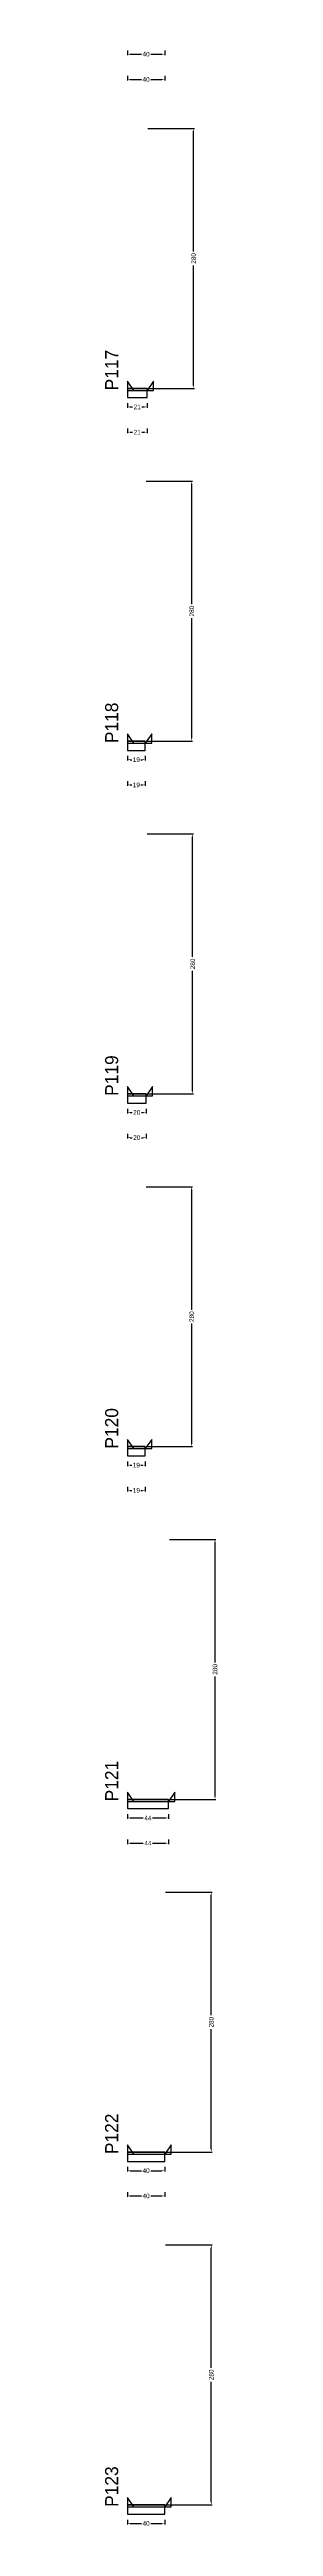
# Model space of a CAD drawing. Header units: centimetres. Extents: x -10500 to 4121, y -45226 to 295.
# Drawn here: x 3976 to 4097, y -28141 to -25473 of the extents above; entities that cross this region are included whole.
import ezdxf

# ---------------------------------------------------------------- set-up
doc = ezdxf.new("R2010")
doc.units = ezdxf.units.CM
for name, color, linetype in [('NOMENCLATURA', 7, 'Continuous'), ('SARR_2.2x10', 60, 'Continuous'), ('SARR_2.2x7', 40, 'Continuous')]:
    doc.layers.add(name, color=color, linetype=linetype)
doc.dimstyles.new('PAINEL-NOVA', dxfattribs={"dimtxt": 5, "dimasz": 3, "dimexe": 1, "dimexo": 1, "dimgap": 1, "dimtad": 1, "dimcen": 2.5, "dimazin": 3, "dimtfac": 1, "dimtmove": 0, "dimatfit": 3})

# ---------------------------------------------------------------- blocks, each defined once
blk = doc.blocks.new('_CLOSEDFILLED')
at = {"color": 0, "linetype": 'BYBLOCK'}
blk.add_solid([(-1, 0.16), (0, 0), (-1, -0.16)], dxfattribs=at)
blk = doc.blocks.new('*D1763')
for p, q in [((4000, -25473.8), (4000, -25478.8)), ((4003, -25477.8), (4015, -25477.8)), ((4025, -25477.8), (4037, -25477.8)), ((4040, -25473.8), (4040, -25478.8))]:
    blk.add_line(p, q)
at = {"layer": 'Defpoints'}
for p in [(4000, -25472.8), (4000, -25477.8), (4040, -25472.8)]:
    blk.add_point(p, dxfattribs=at)
at = {"layer": 'SARR_2.2x10', "xscale": 3, "yscale": 3, "rotation": 180}
blk.add_blockref('_CLOSEDFILLED', (4000, -25477.8), dxfattribs=at)
at = {"layer": 'SARR_2.2x10', "xscale": 3, "yscale": 3}
blk.add_blockref('_CLOSEDFILLED', (4040, -25477.8), dxfattribs=at)
at = {"layer": 'SARR_2.2x10', "insert": (4020, -25477.8), "char_height": 5, "attachment_point": 5}
blk.add_mtext('40', dxfattribs=at)
blk = doc.blocks.new('*D1768')
for p, q in [((4000, -25501), (4000, -25506)), ((4003, -25505), (4015, -25505)), ((4025, -25505), (4037, -25505)), ((4040, -25501), (4040, -25506))]:
    blk.add_line(p, q)
at = {"layer": 'Defpoints'}
for p in [(4000, -25500), (4000, -25505), (4040, -25500)]:
    blk.add_point(p, dxfattribs=at)
at = {"layer": 'SARR_2.2x10', "xscale": 3, "yscale": 3, "rotation": 180}
blk.add_blockref('_CLOSEDFILLED', (4000, -25505), dxfattribs=at)
at = {"layer": 'SARR_2.2x10', "xscale": 3, "yscale": 3}
blk.add_blockref('_CLOSEDFILLED', (4040, -25505), dxfattribs=at)
at = {"layer": 'SARR_2.2x10', "insert": (4020, -25505), "char_height": 5, "attachment_point": 5}
blk.add_mtext('40', dxfattribs=at)
blk = doc.blocks.new('*D1789')
for p, q in [((4000, -25853.8), (4000, -25858.8)), ((4021, -25853.8), (4021, -25858.8)), ((4003, -25857.8), (4005.5, -25857.8)), ((4015.5, -25857.8), (4018, -25857.8))]:
    blk.add_line(p, q)
at = {"layer": 'Defpoints'}
for p in [(4000, -25852.8), (4021, -25852.8), (4000, -25857.8)]:
    blk.add_point(p, dxfattribs=at)
at = {"layer": 'SARR_2.2x10', "xscale": 3, "yscale": 3, "rotation": 180}
blk.add_blockref('_CLOSEDFILLED', (4000, -25857.8), dxfattribs=at)
at = {"layer": 'SARR_2.2x10', "xscale": 3, "yscale": 3}
blk.add_blockref('_CLOSEDFILLED', (4021, -25857.8), dxfattribs=at)
at = {"layer": 'SARR_2.2x10', "insert": (4010.5, -25857.8), "char_height": 5, "attachment_point": 5}
blk.add_mtext('21', dxfattribs=at)
blk = doc.blocks.new('*D1790')
for p, q in [((4022, -25557.8), (4072, -25557.8)), ((4071, -25690.3), (4071, -25560.8)), ((4071, -25834.8), (4071, -25705.3)), ((4022, -25837.8), (4072, -25837.8))]:
    blk.add_line(p, q)
at = {"layer": 'Defpoints'}
for p in [(4021, -25557.8), (4021, -25837.8), (4071, -25837.8)]:
    blk.add_point(p, dxfattribs=at)
at = {"layer": 'SARR_2.2x10', "xscale": 3, "yscale": 3}
for p, rotation in [((4071, -25557.8), 90), ((4071, -25837.8), 270)]:
    blk.add_blockref('_CLOSEDFILLED', p, dxfattribs=dict(at, rotation=rotation))
at = {"layer": 'SARR_2.2x10', "insert": (4071, -25697.8), "char_height": 5, "attachment_point": 5, "rotation": 90}
blk.add_mtext('280', dxfattribs=at)
blk = doc.blocks.new('*D1791')
for p, q in [((4022, -25557.8), (4072, -25557.8)), ((4071, -25690.3), (4071, -25560.8)), ((4071, -25834.8), (4071, -25705.3)), ((4022, -25837.8), (4072, -25837.8))]:
    blk.add_line(p, q)
at = {"layer": 'Defpoints'}
for p in [(4021, -25557.8), (4021, -25837.8), (4071, -25837.8)]:
    blk.add_point(p, dxfattribs=at)
at = {"layer": 'SARR_2.2x10', "xscale": 3, "yscale": 3}
for p, rotation in [((4071, -25557.8), 90), ((4071, -25837.8), 270)]:
    blk.add_blockref('_CLOSEDFILLED', p, dxfattribs=dict(at, rotation=rotation))
at = {"layer": 'SARR_2.2x10', "insert": (4071, -25697.8), "char_height": 5, "attachment_point": 5, "rotation": 90}
blk.add_mtext('280', dxfattribs=at)
blk = doc.blocks.new('*D1792')
for p, q in [((4022, -25557.8), (4072, -25557.8)), ((4071, -25690.3), (4071, -25560.8)), ((4071, -25834.8), (4071, -25705.3)), ((4022, -25837.8), (4072, -25837.8))]:
    blk.add_line(p, q)
at = {"layer": 'Defpoints'}
for p in [(4021, -25557.8), (4021, -25837.8), (4071, -25837.8)]:
    blk.add_point(p, dxfattribs=at)
at = {"layer": 'SARR_2.2x10', "xscale": 3, "yscale": 3}
for p, rotation in [((4071, -25557.8), 90), ((4071, -25837.8), 270)]:
    blk.add_blockref('_CLOSEDFILLED', p, dxfattribs=dict(at, rotation=rotation))
at = {"layer": 'SARR_2.2x10', "insert": (4071, -25697.8), "char_height": 5, "attachment_point": 5, "rotation": 90}
blk.add_mtext('280', dxfattribs=at)
blk = doc.blocks.new('*D1793')
for p, q in [((4022, -25557.8), (4072, -25557.8)), ((4071, -25690.3), (4071, -25560.8)), ((4071, -25834.8), (4071, -25705.3)), ((4022, -25837.8), (4072, -25837.8))]:
    blk.add_line(p, q)
at = {"layer": 'Defpoints'}
for p in [(4021, -25557.8), (4021, -25837.8), (4071, -25837.8)]:
    blk.add_point(p, dxfattribs=at)
at = {"layer": 'SARR_2.2x10', "xscale": 3, "yscale": 3}
for p, rotation in [((4071, -25557.8), 90), ((4071, -25837.8), 270)]:
    blk.add_blockref('_CLOSEDFILLED', p, dxfattribs=dict(at, rotation=rotation))
at = {"layer": 'SARR_2.2x10', "insert": (4071, -25697.8), "char_height": 5, "attachment_point": 5, "rotation": 90}
blk.add_mtext('280', dxfattribs=at)
blk = doc.blocks.new('*D1794')
for p, q in [((4000, -25881), (4000, -25886)), ((4021, -25881), (4021, -25886)), ((4003, -25885), (4005.5, -25885)), ((4015.5, -25885), (4018, -25885))]:
    blk.add_line(p, q)
at = {"layer": 'Defpoints'}
for p in [(4000, -25880), (4021, -25880), (4000, -25885)]:
    blk.add_point(p, dxfattribs=at)
at = {"layer": 'SARR_2.2x10', "xscale": 3, "yscale": 3, "rotation": 180}
blk.add_blockref('_CLOSEDFILLED', (4000, -25885), dxfattribs=at)
at = {"layer": 'SARR_2.2x10', "xscale": 3, "yscale": 3}
blk.add_blockref('_CLOSEDFILLED', (4021, -25885), dxfattribs=at)
at = {"layer": 'SARR_2.2x10', "insert": (4010.5, -25885), "char_height": 5, "attachment_point": 5}
blk.add_mtext('21', dxfattribs=at)
blk = doc.blocks.new('GRA-E')
at = {"layer": 'SARR_2.2x7'}
blk.add_lwpolyline([(0, 0), (7, 0), (0, 10)], close=True, dxfattribs=at)
blk = doc.blocks.new('GRA-D')
at = {"layer": 'SARR_2.2x7'}
blk.add_lwpolyline([(0, 0), (7, 0), (7, 10)], close=True, dxfattribs=at)
blk = doc.blocks.new('*D1815')
for p, q in [((4000, -26233.8), (4000, -26238.8)), ((4003, -26237.8), (4004.5, -26237.8)), ((4014.5, -26237.8), (4016, -26237.8)), ((4019, -26233.8), (4019, -26238.8))]:
    blk.add_line(p, q)
at = {"layer": 'Defpoints'}
for p in [(4000, -26232.8), (4000, -26237.8), (4019, -26232.8)]:
    blk.add_point(p, dxfattribs=at)
at = {"layer": 'SARR_2.2x10', "xscale": 3, "yscale": 3, "rotation": 180}
blk.add_blockref('_CLOSEDFILLED', (4000, -26237.8), dxfattribs=at)
at = {"layer": 'SARR_2.2x10', "xscale": 3, "yscale": 3}
blk.add_blockref('_CLOSEDFILLED', (4019, -26237.8), dxfattribs=at)
at = {"layer": 'SARR_2.2x10', "insert": (4009.5, -26237.8), "char_height": 5, "attachment_point": 5}
blk.add_mtext('19', dxfattribs=at)
blk = doc.blocks.new('*D1816')
for p, q in [((4020, -25937.8), (4070, -25937.8)), ((4069, -26070.3), (4069, -25940.8)), ((4069, -26214.8), (4069, -26085.3)), ((4020, -26217.8), (4070, -26217.8))]:
    blk.add_line(p, q)
at = {"layer": 'Defpoints'}
for p in [(4019, -25937.8), (4019, -26217.8), (4069, -26217.8)]:
    blk.add_point(p, dxfattribs=at)
at = {"layer": 'SARR_2.2x10', "xscale": 3, "yscale": 3}
for p, rotation in [((4069, -25937.8), 90), ((4069, -26217.8), 270)]:
    blk.add_blockref('_CLOSEDFILLED', p, dxfattribs=dict(at, rotation=rotation))
at = {"layer": 'SARR_2.2x10', "insert": (4069, -26077.8), "char_height": 5, "attachment_point": 5, "rotation": 90}
blk.add_mtext('280', dxfattribs=at)
blk = doc.blocks.new('*D1817')
for p, q in [((4020, -25937.8), (4070, -25937.8)), ((4069, -26070.3), (4069, -25940.8)), ((4069, -26214.8), (4069, -26085.3)), ((4020, -26217.8), (4070, -26217.8))]:
    blk.add_line(p, q)
at = {"layer": 'Defpoints'}
for p in [(4019, -25937.8), (4019, -26217.8), (4069, -26217.8)]:
    blk.add_point(p, dxfattribs=at)
at = {"layer": 'SARR_2.2x10', "xscale": 3, "yscale": 3}
for p, rotation in [((4069, -25937.8), 90), ((4069, -26217.8), 270)]:
    blk.add_blockref('_CLOSEDFILLED', p, dxfattribs=dict(at, rotation=rotation))
at = {"layer": 'SARR_2.2x10', "insert": (4069, -26077.8), "char_height": 5, "attachment_point": 5, "rotation": 90}
blk.add_mtext('280', dxfattribs=at)
blk = doc.blocks.new('*D1818')
for p, q in [((4020, -25937.8), (4070, -25937.8)), ((4069, -26070.3), (4069, -25940.8)), ((4069, -26214.8), (4069, -26085.3)), ((4020, -26217.8), (4070, -26217.8))]:
    blk.add_line(p, q)
at = {"layer": 'Defpoints'}
for p in [(4019, -25937.8), (4019, -26217.8), (4069, -26217.8)]:
    blk.add_point(p, dxfattribs=at)
at = {"layer": 'SARR_2.2x10', "xscale": 3, "yscale": 3}
for p, rotation in [((4069, -25937.8), 90), ((4069, -26217.8), 270)]:
    blk.add_blockref('_CLOSEDFILLED', p, dxfattribs=dict(at, rotation=rotation))
at = {"layer": 'SARR_2.2x10', "insert": (4069, -26077.8), "char_height": 5, "attachment_point": 5, "rotation": 90}
blk.add_mtext('280', dxfattribs=at)
blk = doc.blocks.new('*D1819')
for p, q in [((4020, -25937.8), (4070, -25937.8)), ((4069, -26070.3), (4069, -25940.8)), ((4069, -26214.8), (4069, -26085.3)), ((4020, -26217.8), (4070, -26217.8))]:
    blk.add_line(p, q)
at = {"layer": 'Defpoints'}
for p in [(4019, -25937.8), (4019, -26217.8), (4069, -26217.8)]:
    blk.add_point(p, dxfattribs=at)
at = {"layer": 'SARR_2.2x10', "xscale": 3, "yscale": 3}
for p, rotation in [((4069, -25937.8), 90), ((4069, -26217.8), 270)]:
    blk.add_blockref('_CLOSEDFILLED', p, dxfattribs=dict(at, rotation=rotation))
at = {"layer": 'SARR_2.2x10', "insert": (4069, -26077.8), "char_height": 5, "attachment_point": 5, "rotation": 90}
blk.add_mtext('280', dxfattribs=at)
blk = doc.blocks.new('*D1820')
for p, q in [((4000, -26261), (4000, -26266)), ((4003, -26265), (4004.5, -26265)), ((4014.5, -26265), (4016, -26265)), ((4019, -26261), (4019, -26266))]:
    blk.add_line(p, q)
at = {"layer": 'Defpoints'}
for p in [(4000, -26260), (4000, -26265), (4019, -26260)]:
    blk.add_point(p, dxfattribs=at)
at = {"layer": 'SARR_2.2x10', "xscale": 3, "yscale": 3, "rotation": 180}
blk.add_blockref('_CLOSEDFILLED', (4000, -26265), dxfattribs=at)
at = {"layer": 'SARR_2.2x10', "xscale": 3, "yscale": 3}
blk.add_blockref('_CLOSEDFILLED', (4019, -26265), dxfattribs=at)
at = {"layer": 'SARR_2.2x10', "insert": (4009.5, -26265), "char_height": 5, "attachment_point": 5}
blk.add_mtext('19', dxfattribs=at)
blk = doc.blocks.new('*D1841')
for p, q in [((4000, -26613.8), (4000, -26618.8)), ((4003, -26617.8), (4005, -26617.8)), ((4015, -26617.8), (4017, -26617.8)), ((4020, -26613.8), (4020, -26618.8))]:
    blk.add_line(p, q)
at = {"layer": 'Defpoints'}
for p in [(4000, -26612.8), (4000, -26617.8), (4020, -26612.8)]:
    blk.add_point(p, dxfattribs=at)
at = {"layer": 'SARR_2.2x10', "xscale": 3, "yscale": 3, "rotation": 180}
blk.add_blockref('_CLOSEDFILLED', (4000, -26617.8), dxfattribs=at)
at = {"layer": 'SARR_2.2x10', "xscale": 3, "yscale": 3}
blk.add_blockref('_CLOSEDFILLED', (4020, -26617.8), dxfattribs=at)
at = {"layer": 'SARR_2.2x10', "insert": (4010, -26617.8), "char_height": 5, "attachment_point": 5}
blk.add_mtext('20', dxfattribs=at)
blk = doc.blocks.new('*D1842')
for p, q in [((4021, -26317.8), (4071, -26317.8)), ((4070, -26450.3), (4070, -26320.8)), ((4070, -26594.8), (4070, -26465.3)), ((4021, -26597.8), (4071, -26597.8))]:
    blk.add_line(p, q)
at = {"layer": 'Defpoints'}
for p in [(4020, -26317.8), (4020, -26597.8), (4070, -26597.8)]:
    blk.add_point(p, dxfattribs=at)
at = {"layer": 'SARR_2.2x10', "xscale": 3, "yscale": 3}
for p, rotation in [((4070, -26317.8), 90), ((4070, -26597.8), 270)]:
    blk.add_blockref('_CLOSEDFILLED', p, dxfattribs=dict(at, rotation=rotation))
at = {"layer": 'SARR_2.2x10', "insert": (4070, -26457.8), "char_height": 5, "attachment_point": 5, "rotation": 90}
blk.add_mtext('280', dxfattribs=at)
blk = doc.blocks.new('*D1843')
for p, q in [((4021, -26317.8), (4071, -26317.8)), ((4070, -26450.3), (4070, -26320.8)), ((4070, -26594.8), (4070, -26465.3)), ((4021, -26597.8), (4071, -26597.8))]:
    blk.add_line(p, q)
at = {"layer": 'Defpoints'}
for p in [(4020, -26317.8), (4020, -26597.8), (4070, -26597.8)]:
    blk.add_point(p, dxfattribs=at)
at = {"layer": 'SARR_2.2x10', "xscale": 3, "yscale": 3}
for p, rotation in [((4070, -26317.8), 90), ((4070, -26597.8), 270)]:
    blk.add_blockref('_CLOSEDFILLED', p, dxfattribs=dict(at, rotation=rotation))
at = {"layer": 'SARR_2.2x10', "insert": (4070, -26457.8), "char_height": 5, "attachment_point": 5, "rotation": 90}
blk.add_mtext('280', dxfattribs=at)
blk = doc.blocks.new('*D1844')
for p, q in [((4021, -26317.8), (4071, -26317.8)), ((4070, -26450.3), (4070, -26320.8)), ((4070, -26594.8), (4070, -26465.3)), ((4021, -26597.8), (4071, -26597.8))]:
    blk.add_line(p, q)
at = {"layer": 'Defpoints'}
for p in [(4020, -26317.8), (4020, -26597.8), (4070, -26597.8)]:
    blk.add_point(p, dxfattribs=at)
at = {"layer": 'SARR_2.2x10', "xscale": 3, "yscale": 3}
for p, rotation in [((4070, -26317.8), 90), ((4070, -26597.8), 270)]:
    blk.add_blockref('_CLOSEDFILLED', p, dxfattribs=dict(at, rotation=rotation))
at = {"layer": 'SARR_2.2x10', "insert": (4070, -26457.8), "char_height": 5, "attachment_point": 5, "rotation": 90}
blk.add_mtext('280', dxfattribs=at)
blk = doc.blocks.new('*D1845')
for p, q in [((4021, -26317.8), (4071, -26317.8)), ((4070, -26450.3), (4070, -26320.8)), ((4070, -26594.8), (4070, -26465.3)), ((4021, -26597.8), (4071, -26597.8))]:
    blk.add_line(p, q)
at = {"layer": 'Defpoints'}
for p in [(4020, -26317.8), (4020, -26597.8), (4070, -26597.8)]:
    blk.add_point(p, dxfattribs=at)
at = {"layer": 'SARR_2.2x10', "xscale": 3, "yscale": 3}
for p, rotation in [((4070, -26317.8), 90), ((4070, -26597.8), 270)]:
    blk.add_blockref('_CLOSEDFILLED', p, dxfattribs=dict(at, rotation=rotation))
at = {"layer": 'SARR_2.2x10', "insert": (4070, -26457.8), "char_height": 5, "attachment_point": 5, "rotation": 90}
blk.add_mtext('280', dxfattribs=at)
blk = doc.blocks.new('*D1846')
for p, q in [((4000, -26641), (4000, -26646)), ((4003, -26645), (4005, -26645)), ((4015, -26645), (4017, -26645)), ((4020, -26641), (4020, -26646))]:
    blk.add_line(p, q)
at = {"layer": 'Defpoints'}
for p in [(4000, -26640), (4000, -26645), (4020, -26640)]:
    blk.add_point(p, dxfattribs=at)
at = {"layer": 'SARR_2.2x10', "xscale": 3, "yscale": 3, "rotation": 180}
blk.add_blockref('_CLOSEDFILLED', (4000, -26645), dxfattribs=at)
at = {"layer": 'SARR_2.2x10', "xscale": 3, "yscale": 3}
blk.add_blockref('_CLOSEDFILLED', (4020, -26645), dxfattribs=at)
at = {"layer": 'SARR_2.2x10', "insert": (4010, -26645), "char_height": 5, "attachment_point": 5}
blk.add_mtext('20', dxfattribs=at)
blk = doc.blocks.new('*D1867')
for p, q in [((4000, -26993.8), (4000, -26998.8)), ((4003, -26997.8), (4004.5, -26997.8)), ((4014.5, -26997.8), (4016, -26997.8)), ((4019, -26993.8), (4019, -26998.8))]:
    blk.add_line(p, q)
at = {"layer": 'Defpoints'}
for p in [(4000, -26992.8), (4000, -26997.8), (4019, -26992.8)]:
    blk.add_point(p, dxfattribs=at)
at = {"layer": 'SARR_2.2x10', "xscale": 3, "yscale": 3, "rotation": 180}
blk.add_blockref('_CLOSEDFILLED', (4000, -26997.8), dxfattribs=at)
at = {"layer": 'SARR_2.2x10', "xscale": 3, "yscale": 3}
blk.add_blockref('_CLOSEDFILLED', (4019, -26997.8), dxfattribs=at)
at = {"layer": 'SARR_2.2x10', "insert": (4009.5, -26997.8), "char_height": 5, "attachment_point": 5}
blk.add_mtext('19', dxfattribs=at)
blk = doc.blocks.new('*D1868')
for p, q in [((4020, -26697.8), (4070, -26697.8)), ((4069, -26830.3), (4069, -26700.8)), ((4069, -26974.8), (4069, -26845.3)), ((4020, -26977.8), (4070, -26977.8))]:
    blk.add_line(p, q)
at = {"layer": 'Defpoints'}
for p in [(4019, -26697.8), (4019, -26977.8), (4069, -26977.8)]:
    blk.add_point(p, dxfattribs=at)
at = {"layer": 'SARR_2.2x10', "xscale": 3, "yscale": 3}
for p, rotation in [((4069, -26697.8), 90), ((4069, -26977.8), 270)]:
    blk.add_blockref('_CLOSEDFILLED', p, dxfattribs=dict(at, rotation=rotation))
at = {"layer": 'SARR_2.2x10', "insert": (4069, -26837.8), "char_height": 5, "attachment_point": 5, "rotation": 90}
blk.add_mtext('280', dxfattribs=at)
blk = doc.blocks.new('*D1869')
for p, q in [((4020, -26697.8), (4070, -26697.8)), ((4069, -26830.3), (4069, -26700.8)), ((4069, -26974.8), (4069, -26845.3)), ((4020, -26977.8), (4070, -26977.8))]:
    blk.add_line(p, q)
at = {"layer": 'Defpoints'}
for p in [(4019, -26697.8), (4019, -26977.8), (4069, -26977.8)]:
    blk.add_point(p, dxfattribs=at)
at = {"layer": 'SARR_2.2x10', "xscale": 3, "yscale": 3}
for p, rotation in [((4069, -26697.8), 90), ((4069, -26977.8), 270)]:
    blk.add_blockref('_CLOSEDFILLED', p, dxfattribs=dict(at, rotation=rotation))
at = {"layer": 'SARR_2.2x10', "insert": (4069, -26837.8), "char_height": 5, "attachment_point": 5, "rotation": 90}
blk.add_mtext('280', dxfattribs=at)
blk = doc.blocks.new('*D1870')
for p, q in [((4020, -26697.8), (4070, -26697.8)), ((4069, -26830.3), (4069, -26700.8)), ((4069, -26974.8), (4069, -26845.3)), ((4020, -26977.8), (4070, -26977.8))]:
    blk.add_line(p, q)
at = {"layer": 'Defpoints'}
for p in [(4019, -26697.8), (4019, -26977.8), (4069, -26977.8)]:
    blk.add_point(p, dxfattribs=at)
at = {"layer": 'SARR_2.2x10', "xscale": 3, "yscale": 3}
for p, rotation in [((4069, -26697.8), 90), ((4069, -26977.8), 270)]:
    blk.add_blockref('_CLOSEDFILLED', p, dxfattribs=dict(at, rotation=rotation))
at = {"layer": 'SARR_2.2x10', "insert": (4069, -26837.8), "char_height": 5, "attachment_point": 5, "rotation": 90}
blk.add_mtext('280', dxfattribs=at)
blk = doc.blocks.new('*D1871')
for p, q in [((4020, -26697.8), (4070, -26697.8)), ((4069, -26830.3), (4069, -26700.8)), ((4069, -26974.8), (4069, -26845.3)), ((4020, -26977.8), (4070, -26977.8))]:
    blk.add_line(p, q)
at = {"layer": 'Defpoints'}
for p in [(4019, -26697.8), (4019, -26977.8), (4069, -26977.8)]:
    blk.add_point(p, dxfattribs=at)
at = {"layer": 'SARR_2.2x10', "xscale": 3, "yscale": 3}
for p, rotation in [((4069, -26697.8), 90), ((4069, -26977.8), 270)]:
    blk.add_blockref('_CLOSEDFILLED', p, dxfattribs=dict(at, rotation=rotation))
at = {"layer": 'SARR_2.2x10', "insert": (4069, -26837.8), "char_height": 5, "attachment_point": 5, "rotation": 90}
blk.add_mtext('280', dxfattribs=at)
blk = doc.blocks.new('*D1872')
for p, q in [((4000, -27021), (4000, -27026)), ((4003, -27025), (4004.5, -27025)), ((4014.5, -27025), (4016, -27025)), ((4019, -27021), (4019, -27026))]:
    blk.add_line(p, q)
at = {"layer": 'Defpoints'}
for p in [(4000, -27020), (4000, -27025), (4019, -27020)]:
    blk.add_point(p, dxfattribs=at)
at = {"layer": 'SARR_2.2x10', "xscale": 3, "yscale": 3, "rotation": 180}
blk.add_blockref('_CLOSEDFILLED', (4000, -27025), dxfattribs=at)
at = {"layer": 'SARR_2.2x10', "xscale": 3, "yscale": 3}
blk.add_blockref('_CLOSEDFILLED', (4019, -27025), dxfattribs=at)
at = {"layer": 'SARR_2.2x10', "insert": (4009.5, -27025), "char_height": 5, "attachment_point": 5}
blk.add_mtext('19', dxfattribs=at)
blk = doc.blocks.new('*D1893')
for p, q in [((4000, -27373.8), (4000, -27378.8)), ((4044, -27373.8), (4044, -27378.8)), ((4003, -27377.8), (4017, -27377.8)), ((4027, -27377.8), (4041, -27377.8))]:
    blk.add_line(p, q)
at = {"layer": 'Defpoints'}
for p in [(4000, -27372.8), (4044, -27372.8), (4000, -27377.8)]:
    blk.add_point(p, dxfattribs=at)
at = {"layer": 'SARR_2.2x10', "xscale": 3, "yscale": 3, "rotation": 180}
blk.add_blockref('_CLOSEDFILLED', (4000, -27377.8), dxfattribs=at)
at = {"layer": 'SARR_2.2x10', "xscale": 3, "yscale": 3}
blk.add_blockref('_CLOSEDFILLED', (4044, -27377.8), dxfattribs=at)
at = {"layer": 'SARR_2.2x10', "insert": (4022, -27377.8), "char_height": 5, "attachment_point": 5}
blk.add_mtext('44', dxfattribs=at)
blk = doc.blocks.new('*D1894')
for p, q in [((4045, -27077.8), (4095, -27077.8)), ((4094, -27210.3), (4094, -27080.8)), ((4094, -27354.8), (4094, -27225.3)), ((4045, -27357.8), (4095, -27357.8))]:
    blk.add_line(p, q)
at = {"layer": 'Defpoints'}
for p in [(4044, -27077.8), (4044, -27357.8), (4094, -27357.8)]:
    blk.add_point(p, dxfattribs=at)
at = {"layer": 'SARR_2.2x10', "xscale": 3, "yscale": 3}
for p, rotation in [((4094, -27077.8), 90), ((4094, -27357.8), 270)]:
    blk.add_blockref('_CLOSEDFILLED', p, dxfattribs=dict(at, rotation=rotation))
at = {"layer": 'SARR_2.2x10', "insert": (4094, -27217.8), "char_height": 5, "attachment_point": 5, "rotation": 90}
blk.add_mtext('280', dxfattribs=at)
blk = doc.blocks.new('*D1895')
for p, q in [((4045, -27077.8), (4095, -27077.8)), ((4094, -27210.3), (4094, -27080.8)), ((4094, -27354.8), (4094, -27225.3)), ((4045, -27357.8), (4095, -27357.8))]:
    blk.add_line(p, q)
at = {"layer": 'Defpoints'}
for p in [(4044, -27077.8), (4044, -27357.8), (4094, -27357.8)]:
    blk.add_point(p, dxfattribs=at)
at = {"layer": 'SARR_2.2x10', "xscale": 3, "yscale": 3}
for p, rotation in [((4094, -27077.8), 90), ((4094, -27357.8), 270)]:
    blk.add_blockref('_CLOSEDFILLED', p, dxfattribs=dict(at, rotation=rotation))
at = {"layer": 'SARR_2.2x10', "insert": (4094, -27217.8), "char_height": 5, "attachment_point": 5, "rotation": 90}
blk.add_mtext('280', dxfattribs=at)
blk = doc.blocks.new('*D1896')
for p, q in [((4045, -27077.8), (4095, -27077.8)), ((4094, -27210.3), (4094, -27080.8)), ((4094, -27354.8), (4094, -27225.3)), ((4045, -27357.8), (4095, -27357.8))]:
    blk.add_line(p, q)
at = {"layer": 'Defpoints'}
for p in [(4044, -27077.8), (4044, -27357.8), (4094, -27357.8)]:
    blk.add_point(p, dxfattribs=at)
at = {"layer": 'SARR_2.2x10', "xscale": 3, "yscale": 3}
for p, rotation in [((4094, -27077.8), 90), ((4094, -27357.8), 270)]:
    blk.add_blockref('_CLOSEDFILLED', p, dxfattribs=dict(at, rotation=rotation))
at = {"layer": 'SARR_2.2x10', "insert": (4094, -27217.8), "char_height": 5, "attachment_point": 5, "rotation": 90}
blk.add_mtext('280', dxfattribs=at)
blk = doc.blocks.new('*D1897')
for p, q in [((4045, -27077.8), (4095, -27077.8)), ((4094, -27210.3), (4094, -27080.8)), ((4094, -27354.8), (4094, -27225.3)), ((4045, -27357.8), (4095, -27357.8))]:
    blk.add_line(p, q)
at = {"layer": 'Defpoints'}
for p in [(4044, -27077.8), (4044, -27357.8), (4094, -27357.8)]:
    blk.add_point(p, dxfattribs=at)
at = {"layer": 'SARR_2.2x10', "xscale": 3, "yscale": 3}
for p, rotation in [((4094, -27077.8), 90), ((4094, -27357.8), 270)]:
    blk.add_blockref('_CLOSEDFILLED', p, dxfattribs=dict(at, rotation=rotation))
at = {"layer": 'SARR_2.2x10', "insert": (4094, -27217.8), "char_height": 5, "attachment_point": 5, "rotation": 90}
blk.add_mtext('280', dxfattribs=at)
blk = doc.blocks.new('*D1898')
for p, q in [((4000, -27401), (4000, -27406)), ((4044, -27401), (4044, -27406)), ((4003, -27405), (4017, -27405)), ((4027, -27405), (4041, -27405))]:
    blk.add_line(p, q)
at = {"layer": 'Defpoints'}
for p in [(4000, -27400), (4044, -27400), (4000, -27405)]:
    blk.add_point(p, dxfattribs=at)
at = {"layer": 'SARR_2.2x10', "xscale": 3, "yscale": 3, "rotation": 180}
blk.add_blockref('_CLOSEDFILLED', (4000, -27405), dxfattribs=at)
at = {"layer": 'SARR_2.2x10', "xscale": 3, "yscale": 3}
blk.add_blockref('_CLOSEDFILLED', (4044, -27405), dxfattribs=at)
at = {"layer": 'SARR_2.2x10', "insert": (4022, -27405), "char_height": 5, "attachment_point": 5}
blk.add_mtext('44', dxfattribs=at)
blk = doc.blocks.new('*D1919')
for p, q in [((4000, -27753.8), (4000, -27758.8)), ((4003, -27757.8), (4015, -27757.8)), ((4025, -27757.8), (4037, -27757.8)), ((4040, -27753.8), (4040, -27758.8))]:
    blk.add_line(p, q)
at = {"layer": 'Defpoints'}
for p in [(4000, -27752.8), (4000, -27757.8), (4040, -27752.8)]:
    blk.add_point(p, dxfattribs=at)
at = {"layer": 'SARR_2.2x10', "xscale": 3, "yscale": 3, "rotation": 180}
blk.add_blockref('_CLOSEDFILLED', (4000, -27757.8), dxfattribs=at)
at = {"layer": 'SARR_2.2x10', "xscale": 3, "yscale": 3}
blk.add_blockref('_CLOSEDFILLED', (4040, -27757.8), dxfattribs=at)
at = {"layer": 'SARR_2.2x10', "insert": (4020, -27757.8), "char_height": 5, "attachment_point": 5}
blk.add_mtext('40', dxfattribs=at)
blk = doc.blocks.new('*D1920')
for p, q in [((4041, -27457.8), (4091, -27457.8)), ((4090, -27590.3), (4090, -27460.8)), ((4090, -27734.8), (4090, -27605.3)), ((4041, -27737.8), (4091, -27737.8))]:
    blk.add_line(p, q)
at = {"layer": 'Defpoints'}
for p in [(4040, -27457.8), (4040, -27737.8), (4090, -27737.8)]:
    blk.add_point(p, dxfattribs=at)
at = {"layer": 'SARR_2.2x10', "xscale": 3, "yscale": 3}
for p, rotation in [((4090, -27457.8), 90), ((4090, -27737.8), 270)]:
    blk.add_blockref('_CLOSEDFILLED', p, dxfattribs=dict(at, rotation=rotation))
at = {"layer": 'SARR_2.2x10', "insert": (4090, -27597.8), "char_height": 5, "attachment_point": 5, "rotation": 90}
blk.add_mtext('280', dxfattribs=at)
blk = doc.blocks.new('*D1921')
for p, q in [((4041, -27457.8), (4091, -27457.8)), ((4090, -27590.3), (4090, -27460.8)), ((4090, -27734.8), (4090, -27605.3)), ((4041, -27737.8), (4091, -27737.8))]:
    blk.add_line(p, q)
at = {"layer": 'Defpoints'}
for p in [(4040, -27457.8), (4040, -27737.8), (4090, -27737.8)]:
    blk.add_point(p, dxfattribs=at)
at = {"layer": 'SARR_2.2x10', "xscale": 3, "yscale": 3}
for p, rotation in [((4090, -27457.8), 90), ((4090, -27737.8), 270)]:
    blk.add_blockref('_CLOSEDFILLED', p, dxfattribs=dict(at, rotation=rotation))
at = {"layer": 'SARR_2.2x10', "insert": (4090, -27597.8), "char_height": 5, "attachment_point": 5, "rotation": 90}
blk.add_mtext('280', dxfattribs=at)
blk = doc.blocks.new('*D1922')
for p, q in [((4041, -27457.8), (4091, -27457.8)), ((4090, -27590.3), (4090, -27460.8)), ((4090, -27734.8), (4090, -27605.3)), ((4041, -27737.8), (4091, -27737.8))]:
    blk.add_line(p, q)
at = {"layer": 'Defpoints'}
for p in [(4040, -27457.8), (4040, -27737.8), (4090, -27737.8)]:
    blk.add_point(p, dxfattribs=at)
at = {"layer": 'SARR_2.2x10', "xscale": 3, "yscale": 3}
for p, rotation in [((4090, -27457.8), 90), ((4090, -27737.8), 270)]:
    blk.add_blockref('_CLOSEDFILLED', p, dxfattribs=dict(at, rotation=rotation))
at = {"layer": 'SARR_2.2x10', "insert": (4090, -27597.8), "char_height": 5, "attachment_point": 5, "rotation": 90}
blk.add_mtext('280', dxfattribs=at)
blk = doc.blocks.new('*D1923')
for p, q in [((4041, -27457.8), (4091, -27457.8)), ((4090, -27590.3), (4090, -27460.8)), ((4090, -27734.8), (4090, -27605.3)), ((4041, -27737.8), (4091, -27737.8))]:
    blk.add_line(p, q)
at = {"layer": 'Defpoints'}
for p in [(4040, -27457.8), (4040, -27737.8), (4090, -27737.8)]:
    blk.add_point(p, dxfattribs=at)
at = {"layer": 'SARR_2.2x10', "xscale": 3, "yscale": 3}
for p, rotation in [((4090, -27457.8), 90), ((4090, -27737.8), 270)]:
    blk.add_blockref('_CLOSEDFILLED', p, dxfattribs=dict(at, rotation=rotation))
at = {"layer": 'SARR_2.2x10', "insert": (4090, -27597.8), "char_height": 5, "attachment_point": 5, "rotation": 90}
blk.add_mtext('280', dxfattribs=at)
blk = doc.blocks.new('*D1924')
for p, q in [((4000, -27781), (4000, -27786)), ((4003, -27785), (4015, -27785)), ((4025, -27785), (4037, -27785)), ((4040, -27781), (4040, -27786))]:
    blk.add_line(p, q)
at = {"layer": 'Defpoints'}
for p in [(4000, -27780), (4000, -27785), (4040, -27780)]:
    blk.add_point(p, dxfattribs=at)
at = {"layer": 'SARR_2.2x10', "xscale": 3, "yscale": 3, "rotation": 180}
blk.add_blockref('_CLOSEDFILLED', (4000, -27785), dxfattribs=at)
at = {"layer": 'SARR_2.2x10', "xscale": 3, "yscale": 3}
blk.add_blockref('_CLOSEDFILLED', (4040, -27785), dxfattribs=at)
at = {"layer": 'SARR_2.2x10', "insert": (4020, -27785), "char_height": 5, "attachment_point": 5}
blk.add_mtext('40', dxfattribs=at)
blk = doc.blocks.new('*D1945')
for p, q in [((4000, -28133.8), (4000, -28138.8)), ((4003, -28137.8), (4015, -28137.8)), ((4025, -28137.8), (4037, -28137.8)), ((4040, -28133.8), (4040, -28138.8))]:
    blk.add_line(p, q)
at = {"layer": 'Defpoints'}
for p in [(4000, -28132.8), (4000, -28137.8), (4040, -28132.8)]:
    blk.add_point(p, dxfattribs=at)
at = {"layer": 'SARR_2.2x10', "xscale": 3, "yscale": 3, "rotation": 180}
blk.add_blockref('_CLOSEDFILLED', (4000, -28137.8), dxfattribs=at)
at = {"layer": 'SARR_2.2x10', "xscale": 3, "yscale": 3}
blk.add_blockref('_CLOSEDFILLED', (4040, -28137.8), dxfattribs=at)
at = {"layer": 'SARR_2.2x10', "insert": (4020, -28137.8), "char_height": 5, "attachment_point": 5}
blk.add_mtext('40', dxfattribs=at)
blk = doc.blocks.new('*D1946')
for p, q in [((4041, -27837.8), (4091, -27837.8)), ((4090, -27970.3), (4090, -27840.8)), ((4090, -28114.8), (4090, -27985.3)), ((4041, -28117.8), (4091, -28117.8))]:
    blk.add_line(p, q)
at = {"layer": 'Defpoints'}
for p in [(4040, -27837.8), (4040, -28117.8), (4090, -28117.8)]:
    blk.add_point(p, dxfattribs=at)
at = {"layer": 'SARR_2.2x10', "xscale": 3, "yscale": 3}
for p, rotation in [((4090, -27837.8), 90), ((4090, -28117.8), 270)]:
    blk.add_blockref('_CLOSEDFILLED', p, dxfattribs=dict(at, rotation=rotation))
at = {"layer": 'SARR_2.2x10', "insert": (4090, -27977.8), "char_height": 5, "attachment_point": 5, "rotation": 90}
blk.add_mtext('280', dxfattribs=at)
blk = doc.blocks.new('*D1947')
for p, q in [((4041, -27837.8), (4091, -27837.8)), ((4090, -27970.3), (4090, -27840.8)), ((4090, -28114.8), (4090, -27985.3)), ((4041, -28117.8), (4091, -28117.8))]:
    blk.add_line(p, q)
at = {"layer": 'Defpoints'}
for p in [(4040, -27837.8), (4040, -28117.8), (4090, -28117.8)]:
    blk.add_point(p, dxfattribs=at)
at = {"layer": 'SARR_2.2x10', "xscale": 3, "yscale": 3}
for p, rotation in [((4090, -27837.8), 90), ((4090, -28117.8), 270)]:
    blk.add_blockref('_CLOSEDFILLED', p, dxfattribs=dict(at, rotation=rotation))
at = {"layer": 'SARR_2.2x10', "insert": (4090, -27977.8), "char_height": 5, "attachment_point": 5, "rotation": 90}
blk.add_mtext('280', dxfattribs=at)
blk = doc.blocks.new('*D1948')
for p, q in [((4041, -27837.8), (4091, -27837.8)), ((4090, -27970.3), (4090, -27840.8)), ((4090, -28114.8), (4090, -27985.3)), ((4041, -28117.8), (4091, -28117.8))]:
    blk.add_line(p, q)
at = {"layer": 'Defpoints'}
for p in [(4040, -27837.8), (4040, -28117.8), (4090, -28117.8)]:
    blk.add_point(p, dxfattribs=at)
at = {"layer": 'SARR_2.2x10', "xscale": 3, "yscale": 3}
for p, rotation in [((4090, -27837.8), 90), ((4090, -28117.8), 270)]:
    blk.add_blockref('_CLOSEDFILLED', p, dxfattribs=dict(at, rotation=rotation))
at = {"layer": 'SARR_2.2x10', "insert": (4090, -27977.8), "char_height": 5, "attachment_point": 5, "rotation": 90}
blk.add_mtext('280', dxfattribs=at)
blk = doc.blocks.new('*D1949')
for p, q in [((4041, -27837.8), (4091, -27837.8)), ((4090, -27970.3), (4090, -27840.8)), ((4090, -28114.8), (4090, -27985.3)), ((4041, -28117.8), (4091, -28117.8))]:
    blk.add_line(p, q)
at = {"layer": 'Defpoints'}
for p in [(4040, -27837.8), (4040, -28117.8), (4090, -28117.8)]:
    blk.add_point(p, dxfattribs=at)
at = {"layer": 'SARR_2.2x10', "xscale": 3, "yscale": 3}
for p, rotation in [((4090, -27837.8), 90), ((4090, -28117.8), 270)]:
    blk.add_blockref('_CLOSEDFILLED', p, dxfattribs=dict(at, rotation=rotation))
at = {"layer": 'SARR_2.2x10', "insert": (4090, -27977.8), "char_height": 5, "attachment_point": 5, "rotation": 90}
blk.add_mtext('280', dxfattribs=at)

msp = doc.modelspace()

# ---------------------------------------------------------------- linework, layer by layer
at = {"layer": 'SARR_2.2x10'}
for p, q in [((4021, -25837.8), (4000, -25837.8)), ((4000, -25837.8), (4000, -25847.8)), ((4000, -25847.8), (4021, -25847.8)), ((4021, -25847.8), (4021, -25837.8)), ((4019, -26217.8), (4000, -26217.8)), ((4000, -26217.8), (4000, -26227.8)), ((4000, -26227.8), (4019, -26227.8)), ((4019, -26227.8), (4019, -26217.8)), ((4020, -26597.8), (4000, -26597.8)), ((4000, -26597.8), (4000, -26607.8)), ((4020, -26607.8), (4020, -26597.8)), ((4000, -26607.8), (4020, -26607.8)), ((4019, -26977.8), (4000, -26977.8)), ((4000, -26977.8), (4000, -26987.8)), ((4000, -26987.8), (4019, -26987.8)), ((4019, -26987.8), (4019, -26977.8)), ((4044, -27357.8), (4000, -27357.8)), ((4000, -27357.8), (4000, -27367.8)), ((4000, -27367.8), (4044, -27367.8)), ((4044, -27367.8), (4044, -27357.8)), ((4040, -27737.8), (4000, -27737.8)), ((4000, -27737.8), (4000, -27747.8)), ((4000, -27747.8), (4040, -27747.8)), ((4040, -27747.8), (4040, -27737.8)), ((4040, -28117.8), (4000, -28117.8)), ((4000, -28117.8), (4000, -28127.8)), ((4040, -28127.8), (4040, -28117.8)), ((4000, -28127.8), (4040, -28127.8))]:
    msp.add_line(p, q, dxfattribs=at)
at = {"layer": 'SARR_2.2x7'}
for p, q in [((4021, -25837.8), (4000, -25837.8)), ((4000, -25837.8), (4000, -25840)), ((4000, -25837.8), (4007, -25837.8)), ((4000, -25837.8), (4007, -25837.8)), ((4000, -25837.8), (4007, -25837.8)), ((4000, -25837.8), (4007, -25837.8)), ((4000, -25840), (4021, -25840)), ((4007, -25837.8), (4021, -25837.8)), ((4007, -25837.8), (4021, -25837.8)), ((4007, -25837.8), (4021, -25837.8)), ((4007, -25837.8), (4021, -25837.8)), ((4021, -25840), (4021, -25837.8)), ((4019, -26217.8), (4000, -26217.8)), ((4000, -26217.8), (4000, -26220)), ((4000, -26217.8), (4007, -26217.8)), ((4000, -26217.8), (4007, -26217.8)), ((4000, -26217.8), (4007, -26217.8)), ((4000, -26217.8), (4007, -26217.8)), ((4000, -26220), (4019, -26220)), ((4007, -26217.8), (4019, -26217.8)), ((4007, -26217.8), (4019, -26217.8)), ((4007, -26217.8), (4019, -26217.8)), ((4007, -26217.8), (4019, -26217.8)), ((4019, -26220), (4019, -26217.8)), ((4020, -26597.8), (4000, -26597.8)), ((4000, -26597.8), (4000, -26600)), ((4000, -26597.8), (4007, -26597.8)), ((4000, -26597.8), (4007, -26597.8)), ((4000, -26597.8), (4007, -26597.8)), ((4000, -26597.8), (4007, -26597.8)), ((4000, -26600), (4020, -26600)), ((4007, -26597.8), (4020, -26597.8)), ((4007, -26597.8), (4020, -26597.8)), ((4007, -26597.8), (4020, -26597.8)), ((4007, -26597.8), (4020, -26597.8)), ((4020, -26600), (4020, -26597.8)), ((4019, -26977.8), (4000, -26977.8)), ((4000, -26977.8), (4000, -26980)), ((4000, -26977.8), (4007, -26977.8)), ((4000, -26977.8), (4007, -26977.8)), ((4000, -26977.8), (4007, -26977.8)), ((4000, -26977.8), (4007, -26977.8)), ((4000, -26980), (4019, -26980)), ((4007, -26977.8), (4019, -26977.8)), ((4007, -26977.8), (4019, -26977.8)), ((4007, -26977.8), (4019, -26977.8)), ((4007, -26977.8), (4019, -26977.8)), ((4019, -26980), (4019, -26977.8)), ((4044, -27357.8), (4000, -27357.8)), ((4000, -27357.8), (4000, -27360)), ((4000, -27357.8), (4007, -27357.8)), ((4000, -27357.8), (4007, -27357.8)), ((4000, -27357.8), (4007, -27357.8)), ((4000, -27357.8), (4007, -27357.8)), ((4000, -27360), (4044, -27360)), ((4007, -27357.8), (4044, -27357.8)), ((4007, -27357.8), (4044, -27357.8)), ((4007, -27357.8), (4044, -27357.8)), ((4007, -27357.8), (4044, -27357.8)), ((4044, -27360), (4044, -27357.8)), ((4040, -27737.8), (4000, -27737.8)), ((4000, -27737.8), (4000, -27740)), ((4000, -27737.8), (4007, -27737.8)), ((4000, -27737.8), (4007, -27737.8)), ((4000, -27737.8), (4007, -27737.8)), ((4000, -27737.8), (4007, -27737.8)), ((4000, -27740), (4040, -27740)), ((4007, -27737.8), (4040, -27737.8)), ((4007, -27737.8), (4040, -27737.8)), ((4007, -27737.8), (4040, -27737.8)), ((4007, -27737.8), (4040, -27737.8)), ((4040, -27740), (4040, -27737.8)), ((4040, -28117.8), (4000, -28117.8)), ((4000, -28117.8), (4000, -28120)), ((4000, -28117.8), (4007, -28117.8)), ((4000, -28117.8), (4007, -28117.8)), ((4000, -28117.8), (4007, -28117.8)), ((4000, -28117.8), (4007, -28117.8)), ((4000, -28120), (4040, -28120)), ((4007, -28117.8), (4040, -28117.8)), ((4007, -28117.8), (4040, -28117.8)), ((4007, -28117.8), (4040, -28117.8)), ((4007, -28117.8), (4040, -28117.8)), ((4040, -28120), (4040, -28117.8))]:
    msp.add_line(p, q, dxfattribs=at)

# ---------------------------------------------------------------- block references
for name, p in [('GRA-E', (4000, -25840)), ('GRA-D', (4021, -25840)), ('GRA-E', (4000, -26220)), ('GRA-D', (4019, -26220)), ('GRA-E', (4000, -26600)), ('GRA-D', (4020, -26600)), ('GRA-E', (4000, -26980)), ('GRA-D', (4019, -26980)), ('GRA-E', (4000, -27360)), ('GRA-D', (4044, -27360)), ('GRA-E', (4000, -27740)), ('GRA-D', (4040, -27740)), ('GRA-E', (4000, -28120)), ('GRA-D', (4040, -28120))]:
    msp.add_blockref(name, p, dxfattribs=at)

# ---------------------------------------------------------------- texts
at = {"layer": 'NOMENCLATURA'}
for s, p in [('P117', (3990, -25840)), ('P118', (3990, -26220)), ('P119', (3990, -26600)), ('P120', (3990, -26980)), ('P121', (3990, -27360)), ('P122', (3990, -27740)), ('P123', (3990, -28120))]:
    msp.add_text(s, height=14, rotation=90, dxfattribs=at).set_placement(p)

# ---------------------------------------------------------------- dimensions: what is measured, and where the dimension line sits
at = {"layer": 'SARR_2.2x10'}
for base, p1, p2, picture, middle in [((4000, -25477.8), (4000, -25472.8), (4040, -25472.8), '*D1763', (4020, -25477.8)), ((4000, -25505), (4000, -25500), (4040, -25500), '*D1768', (4020, -25505)), ((4000, -25857.8), (4000, -25852.8), (4021, -25852.8), '*D1789', (4010.5, -25857.8)), ((4000, -25885), (4000, -25880), (4021, -25880), '*D1794', (4010.5, -25885)), ((4000, -26237.8), (4000, -26232.8), (4019, -26232.8), '*D1815', (4009.5, -26237.8)), ((4000, -26265), (4000, -26260), (4019, -26260), '*D1820', (4009.5, -26265)), ((4000, -26617.8), (4000, -26612.8), (4020, -26612.8), '*D1841', (4010, -26617.8)), ((4000, -26645), (4000, -26640), (4020, -26640), '*D1846', (4010, -26645)), ((4000, -26997.8), (4000, -26992.8), (4019, -26992.8), '*D1867', (4009.5, -26997.8)), ((4000, -27025), (4000, -27020), (4019, -27020), '*D1872', (4009.5, -27025)), ((4000, -27377.8), (4000, -27372.8), (4044, -27372.8), '*D1893', (4022, -27377.8)), ((4000, -27405), (4000, -27400), (4044, -27400), '*D1898', (4022, -27405)), ((4000, -27757.8), (4000, -27752.8), (4040, -27752.8), '*D1919', (4020, -27757.8)), ((4000, -27785), (4000, -27780), (4040, -27780), '*D1924', (4020, -27785)), ((4000, -28137.8), (4000, -28132.8), (4040, -28132.8), '*D1945', (4020, -28137.8))]:
    dim = msp.add_linear_dim(base=base, p1=p1, p2=p2, dimstyle='PAINEL-NOVA', dxfattribs=at)
    dim.commit()
    dim.dimension.update_dxf_attribs({"geometry": picture, "text_midpoint": middle})
for base, p1, p2, picture, middle in [((4071, -25837.8), (4021, -25837.8), (4021, -25557.8), '*D1790', (4071, -25697.8)), ((4071, -25837.8), (4021, -25837.8), (4021, -25557.8), '*D1791', (4071, -25697.8)), ((4071, -25837.8), (4021, -25837.8), (4021, -25557.8), '*D1792', (4071, -25697.8)), ((4071, -25837.8), (4021, -25837.8), (4021, -25557.8), '*D1793', (4071, -25697.8)), ((4069, -26217.8), (4019, -26217.8), (4019, -25937.8), '*D1816', (4069, -26077.8)), ((4069, -26217.8), (4019, -26217.8), (4019, -25937.8), '*D1817', (4069, -26077.8)), ((4069, -26217.8), (4019, -26217.8), (4019, -25937.8), '*D1818', (4069, -26077.8)), ((4069, -26217.8), (4019, -26217.8), (4019, -25937.8), '*D1819', (4069, -26077.8)), ((4070, -26597.8), (4020, -26597.8), (4020, -26317.8), '*D1842', (4070, -26457.8)), ((4070, -26597.8), (4020, -26597.8), (4020, -26317.8), '*D1843', (4070, -26457.8)), ((4070, -26597.8), (4020, -26597.8), (4020, -26317.8), '*D1844', (4070, -26457.8)), ((4070, -26597.8), (4020, -26597.8), (4020, -26317.8), '*D1845', (4070, -26457.8)), ((4069, -26977.8), (4019, -26977.8), (4019, -26697.8), '*D1868', (4069, -26837.8)), ((4069, -26977.8), (4019, -26977.8), (4019, -26697.8), '*D1869', (4069, -26837.8)), ((4069, -26977.8), (4019, -26977.8), (4019, -26697.8), '*D1870', (4069, -26837.8)), ((4069, -26977.8), (4019, -26977.8), (4019, -26697.8), '*D1871', (4069, -26837.8)), ((4094, -27357.8), (4044, -27357.8), (4044, -27077.8), '*D1894', (4094, -27217.8)), ((4094, -27357.8), (4044, -27357.8), (4044, -27077.8), '*D1895', (4094, -27217.8)), ((4094, -27357.8), (4044, -27357.8), (4044, -27077.8), '*D1896', (4094, -27217.8)), ((4094, -27357.8), (4044, -27357.8), (4044, -27077.8), '*D1897', (4094, -27217.8)), ((4090, -27737.8), (4040, -27737.8), (4040, -27457.8), '*D1920', (4090, -27597.8)), ((4090, -27737.8), (4040, -27737.8), (4040, -27457.8), '*D1921', (4090, -27597.8)), ((4090, -27737.8), (4040, -27737.8), (4040, -27457.8), '*D1922', (4090, -27597.8)), ((4090, -27737.8), (4040, -27737.8), (4040, -27457.8), '*D1923', (4090, -27597.8)), ((4090, -28117.8), (4040, -28117.8), (4040, -27837.8), '*D1946', (4090, -27977.8)), ((4090, -28117.8), (4040, -28117.8), (4040, -27837.8), '*D1947', (4090, -27977.8)), ((4090, -28117.8), (4040, -28117.8), (4040, -27837.8), '*D1948', (4090, -27977.8)), ((4090, -28117.8), (4040, -28117.8), (4040, -27837.8), '*D1949', (4090, -27977.8))]:
    dim = msp.add_linear_dim(base=base, p1=p1, p2=p2, angle=90, dimstyle='PAINEL-NOVA', dxfattribs=at)
    dim.commit()
    dim.dimension.update_dxf_attribs({"geometry": picture, "text_midpoint": middle})

doc.saveas('drawing.dxf')
